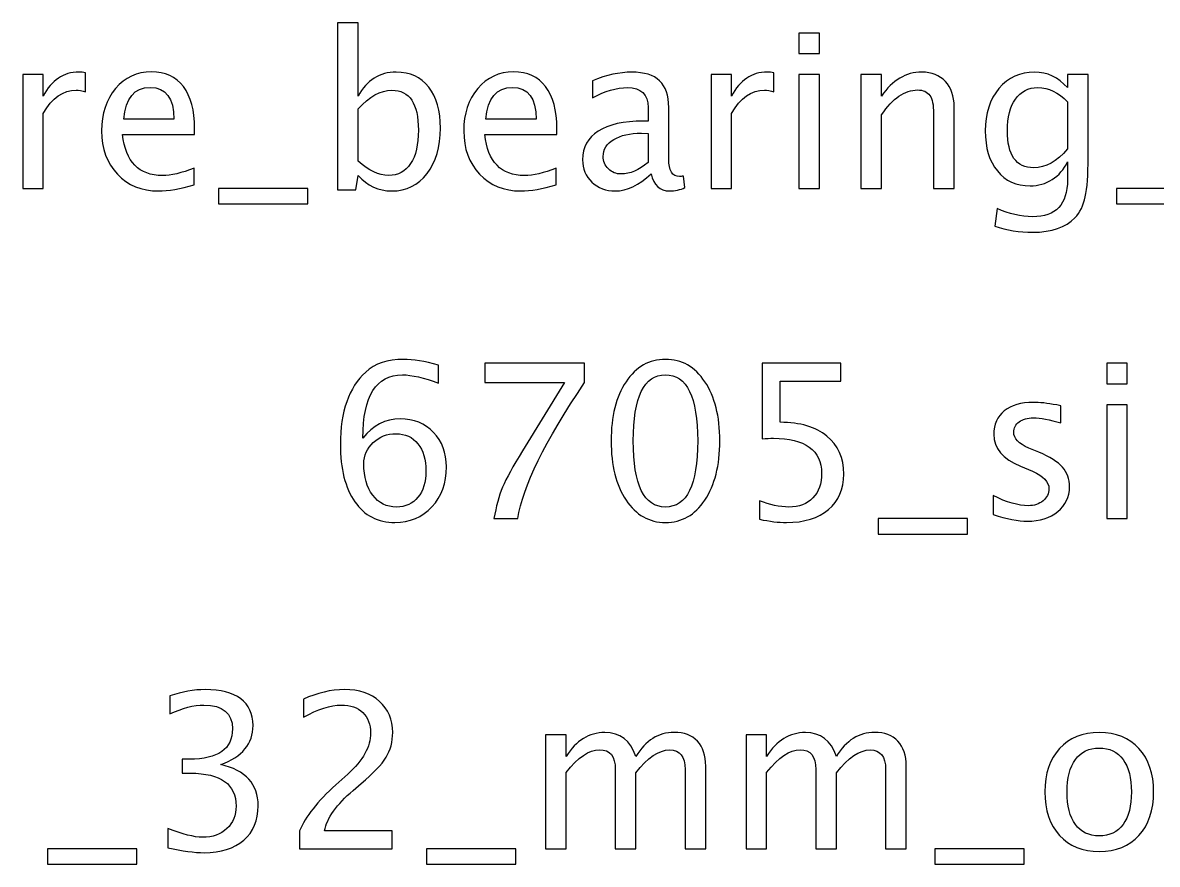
# Model space of a CAD drawing. Header units: centimetres. Extents: x -11.2 to 11.1, y -1.6 to 14.1.
# Drawn here: x -4.96 to 1.75, y 9.18 to 14.15 of the extents above; entities that cross this region are included whole.
import ezdxf

# ---------------------------------------------------------------- set-up
doc = ezdxf.new("R2010")
doc.units = ezdxf.units.CM
doc.header["$MEASUREMENT"] = 0
doc.layers.add('Layer 1', color=7, linetype='Continuous')

msp = doc.modelspace()

# ---------------------------------------------------------------- linework, layer by layer
at = {"layer": 'Layer 1'}
for points, knots in [([(-3.09657, 13.16282), (-3.09657, 13.16282), (-3.09657, 14.14961), (-3.09657, 14.14961), (-3.09657, 14.14961), (-3.09657, 14.14961), (-2.97465, 14.14961), (-2.97465, 14.14961), (-2.97465, 14.14961), (-2.97465, 14.14961), (-2.97465, 13.71633), (-2.97465, 13.71633), (-2.97465, 13.71633), (-2.9247, 13.81052), (-2.84955, 13.85751), (-2.74944, 13.85751), (-2.74944, 13.85751), (-2.66837, 13.85751), (-2.60466, 13.82809), (-2.55809, 13.76903), (-2.55809, 13.76903), (-2.51152, 13.70998), (-2.48824, 13.62933), (-2.48824, 13.5271), (-2.48824, 13.5271), (-2.48824, 13.41576), (-2.5147, 13.3258), (-2.5674, 13.25765), (-2.5674, 13.25765), (-2.62011, 13.18928), (-2.68953, 13.1552), (-2.77547, 13.1552), (-2.77547, 13.1552), (-2.85527, 13.1552), (-2.92173, 13.18568), (-2.97465, 13.24685), (-2.97465, 13.24685), (-2.97465, 13.24685), (-2.98947, 13.16282), (-2.98947, 13.16282), (-2.98947, 13.16282), (-2.98947, 13.16282), (-3.09657, 13.16282), (-3.09657, 13.16282)], [0, 0, 0, 0, 0.0833333, 0.0833333, 0.0833333, 0.0833333, 0.1666667, 0.1666667, 0.1666667, 0.1666667, 0.25, 0.25, 0.25, 0.25, 0.3333333, 0.3333333, 0.3333333, 0.3333333, 0.4166667, 0.4166667, 0.4166667, 0.4166667, 0.5, 0.5, 0.5, 0.5, 0.5833333, 0.5833333, 0.5833333, 0.5833333, 0.6666667, 0.6666667, 0.6666667, 0.6666667, 0.75, 0.75, 0.75, 0.75, 0.8333333, 0.8333333, 0.8333333, 0.8333333, 1, 1, 1, 1]), ([(-0.36883, 13.96673), (-0.36883, 13.96673), (-0.36883, 14.08865), (-0.36883, 14.08865), (-0.36883, 14.08865), (-0.36883, 14.08865), (-0.24691, 14.08865), (-0.24691, 14.08865), (-0.24691, 14.08865), (-0.24691, 14.08865), (-0.24691, 13.96673), (-0.24691, 13.96673), (-0.24691, 13.96673), (-0.24691, 13.96673), (-0.36883, 13.96673), (-0.36883, 13.96673)], [0, 0, 0, 0, 0.2, 0.2, 0.2, 0.2, 0.4, 0.4, 0.4, 0.4, 0.6, 0.6, 0.6, 0.6, 1, 1, 1, 1]), ([(-4.95881, 13.17044), (-4.95881, 13.17044), (-4.95881, 13.84354), (-4.95881, 13.84354), (-4.95881, 13.84354), (-4.95881, 13.84354), (-4.83689, 13.84354), (-4.83689, 13.84354), (-4.83689, 13.84354), (-4.83689, 13.84354), (-4.83689, 13.71633), (-4.83689, 13.71633), (-4.83689, 13.71633), (-4.78842, 13.81052), (-4.71814, 13.85751), (-4.62586, 13.85751), (-4.62586, 13.85751), (-4.61337, 13.85751), (-4.60025, 13.85645), (-4.5867, 13.85434), (-4.5867, 13.85434), (-4.5867, 13.85434), (-4.5867, 13.74025), (-4.5867, 13.74025), (-4.5867, 13.74025), (-4.60787, 13.74723), (-4.62649, 13.75083), (-4.64258, 13.75083), (-4.64258, 13.75083), (-4.72005, 13.75083), (-4.78482, 13.70511), (-4.83689, 13.61346), (-4.83689, 13.61346), (-4.83689, 13.61346), (-4.83689, 13.17044), (-4.83689, 13.17044), (-4.83689, 13.17044), (-4.83689, 13.17044), (-4.95881, 13.17044), (-4.95881, 13.17044)], [0, 0, 0, 0, 0.0909091, 0.0909091, 0.0909091, 0.0909091, 0.1818182, 0.1818182, 0.1818182, 0.1818182, 0.2727273, 0.2727273, 0.2727273, 0.2727273, 0.3636364, 0.3636364, 0.3636364, 0.3636364, 0.4545455, 0.4545455, 0.4545455, 0.4545455, 0.5454545, 0.5454545, 0.5454545, 0.5454545, 0.6363636, 0.6363636, 0.6363636, 0.6363636, 0.7272727, 0.7272727, 0.7272727, 0.7272727, 0.8181818, 0.8181818, 0.8181818, 0.8181818, 1, 1, 1, 1]), ([(-3.94514, 13.19203), (-4.02705, 13.16748), (-4.09712, 13.1552), (-4.15554, 13.1552), (-4.15554, 13.1552), (-4.25523, 13.1552), (-4.3363, 13.18822), (-4.39874, 13.25405), (-4.39874, 13.25405), (-4.46118, 13.31988), (-4.49251, 13.40518), (-4.49251, 13.51017), (-4.49251, 13.51017), (-4.49251, 13.61198), (-4.46499, 13.69559), (-4.40975, 13.76099), (-4.40975, 13.76099), (-4.3545, 13.82618), (-4.28381, 13.85878), (-4.19766, 13.85878), (-4.19766, 13.85878), (-4.11617, 13.85878), (-4.05309, 13.82978), (-4.00864, 13.77179), (-4.00864, 13.77179), (-3.96419, 13.71379), (-3.94196, 13.63166), (-3.94196, 13.52519), (-3.94196, 13.52519), (-3.94196, 13.52519), (-3.9426, 13.48794), (-3.9426, 13.48794), (-3.9426, 13.48794), (-3.9426, 13.48794), (-4.36805, 13.48794), (-4.36805, 13.48794), (-4.36805, 13.48794), (-4.35027, 13.32707), (-4.27174, 13.24664), (-4.13268, 13.24664), (-4.13268, 13.24664), (-4.08166, 13.24664), (-4.01922, 13.26103), (-3.94514, 13.28982), (-3.94514, 13.28982), (-3.94514, 13.28982), (-3.94514, 13.19203), (-3.94514, 13.19203)], [0, 0, 0, 0, 0.0769231, 0.0769231, 0.0769231, 0.0769231, 0.1538462, 0.1538462, 0.1538462, 0.1538462, 0.2307692, 0.2307692, 0.2307692, 0.2307692, 0.3076923, 0.3076923, 0.3076923, 0.3076923, 0.3846154, 0.3846154, 0.3846154, 0.3846154, 0.4615385, 0.4615385, 0.4615385, 0.4615385, 0.5384615, 0.5384615, 0.5384615, 0.5384615, 0.6153846, 0.6153846, 0.6153846, 0.6153846, 0.6923077, 0.6923077, 0.6923077, 0.6923077, 0.7692308, 0.7692308, 0.7692308, 0.7692308, 0.8461538, 0.8461538, 0.8461538, 0.8461538, 1, 1, 1, 1]), ([(-1.80329, 13.19203), (-1.8852, 13.16748), (-1.95527, 13.1552), (-2.01369, 13.1552), (-2.01369, 13.1552), (-2.11338, 13.1552), (-2.19445, 13.18822), (-2.25689, 13.25405), (-2.25689, 13.25405), (-2.31933, 13.31988), (-2.35066, 13.40518), (-2.35066, 13.51017), (-2.35066, 13.51017), (-2.35066, 13.61198), (-2.32314, 13.69559), (-2.2679, 13.76099), (-2.2679, 13.76099), (-2.21265, 13.82618), (-2.14196, 13.85878), (-2.05581, 13.85878), (-2.05581, 13.85878), (-1.97432, 13.85878), (-1.91124, 13.82978), (-1.86679, 13.77179), (-1.86679, 13.77179), (-1.82234, 13.71379), (-1.80011, 13.63166), (-1.80011, 13.52519), (-1.80011, 13.52519), (-1.80011, 13.52519), (-1.80075, 13.48794), (-1.80075, 13.48794), (-1.80075, 13.48794), (-1.80075, 13.48794), (-2.2262, 13.48794), (-2.2262, 13.48794), (-2.2262, 13.48794), (-2.20842, 13.32707), (-2.12989, 13.24664), (-1.99083, 13.24664), (-1.99083, 13.24664), (-1.93981, 13.24664), (-1.87737, 13.26103), (-1.80329, 13.28982), (-1.80329, 13.28982), (-1.80329, 13.28982), (-1.80329, 13.19203), (-1.80329, 13.19203)], [0, 0, 0, 0, 0.0769231, 0.0769231, 0.0769231, 0.0769231, 0.1538462, 0.1538462, 0.1538462, 0.1538462, 0.2307692, 0.2307692, 0.2307692, 0.2307692, 0.3076923, 0.3076923, 0.3076923, 0.3076923, 0.3846154, 0.3846154, 0.3846154, 0.3846154, 0.4615385, 0.4615385, 0.4615385, 0.4615385, 0.5384615, 0.5384615, 0.5384615, 0.5384615, 0.6153846, 0.6153846, 0.6153846, 0.6153846, 0.6923077, 0.6923077, 0.6923077, 0.6923077, 0.7692308, 0.7692308, 0.7692308, 0.7692308, 0.8461538, 0.8461538, 0.8461538, 0.8461538, 1, 1, 1, 1]), ([(-1.2428, 13.25617), (-1.31603, 13.18886), (-1.38652, 13.1552), (-1.45425, 13.1552), (-1.45425, 13.1552), (-1.50992, 13.1552), (-1.55628, 13.17256), (-1.59289, 13.20748), (-1.59289, 13.20748), (-1.62972, 13.24241), (-1.64814, 13.28643), (-1.64814, 13.33956), (-1.64814, 13.33956), (-1.64814, 13.41301), (-1.61724, 13.46953), (-1.55543, 13.5089), (-1.55543, 13.5089), (-1.49362, 13.54827), (-1.40493, 13.56795), (-1.28936, 13.56795), (-1.28936, 13.56795), (-1.28936, 13.56795), (-1.26079, 13.56795), (-1.26079, 13.56795), (-1.26079, 13.56795), (-1.26079, 13.56795), (-1.26079, 13.64902), (-1.26079, 13.64902), (-1.26079, 13.64902), (-1.26079, 13.72712), (-1.30143, 13.76607), (-1.38292, 13.76607), (-1.38292, 13.76607), (-1.446, 13.76607), (-1.515, 13.74617), (-1.58972, 13.70638), (-1.58972, 13.70638), (-1.58972, 13.70638), (-1.58972, 13.80671), (-1.58972, 13.80671), (-1.58972, 13.80671), (-1.50759, 13.84058), (-1.43012, 13.85751), (-1.35752, 13.85751), (-1.35752, 13.85751), (-1.2828, 13.85751), (-1.22756, 13.84058), (-1.19221, 13.8065), (-1.19221, 13.8065), (-1.15665, 13.77242), (-1.13887, 13.71993), (-1.13887, 13.64902), (-1.13887, 13.64902), (-1.13887, 13.64902), (-1.13887, 13.34485), (-1.13887, 13.34485), (-1.13887, 13.34485), (-1.13887, 13.27522), (-1.11749, 13.24029), (-1.07452, 13.24029), (-1.07452, 13.24029), (-1.06923, 13.24029), (-1.0614, 13.24114), (-1.05103, 13.24283), (-1.05103, 13.24283), (-1.05103, 13.24283), (-1.04235, 13.1751), (-1.04235, 13.1751), (-1.04235, 13.1751), (-1.07008, 13.16176), (-1.10056, 13.1552), (-1.134, 13.1552), (-1.134, 13.1552), (-1.19094, 13.1552), (-1.22713, 13.18886), (-1.2428, 13.25617)], [0, 0, 0, 0, 0.05, 0.05, 0.05, 0.05, 0.1, 0.1, 0.1, 0.1, 0.15, 0.15, 0.15, 0.15, 0.2, 0.2, 0.2, 0.2, 0.25, 0.25, 0.25, 0.25, 0.3, 0.3, 0.3, 0.3, 0.35, 0.35, 0.35, 0.35, 0.4, 0.4, 0.4, 0.4, 0.45, 0.45, 0.45, 0.45, 0.5, 0.5, 0.5, 0.5, 0.55, 0.55, 0.55, 0.55, 0.6, 0.6, 0.6, 0.6, 0.65, 0.65, 0.65, 0.65, 0.7, 0.7, 0.7, 0.7, 0.75, 0.75, 0.75, 0.75, 0.8, 0.8, 0.8, 0.8, 0.85, 0.85, 0.85, 0.85, 0.9, 0.9, 0.9, 0.9, 1, 1, 1, 1]), ([(-0.88847, 13.17044), (-0.88847, 13.17044), (-0.88847, 13.84354), (-0.88847, 13.84354), (-0.88847, 13.84354), (-0.88847, 13.84354), (-0.76655, 13.84354), (-0.76655, 13.84354), (-0.76655, 13.84354), (-0.76655, 13.84354), (-0.76655, 13.71633), (-0.76655, 13.71633), (-0.76655, 13.71633), (-0.71808, 13.81052), (-0.6478, 13.85751), (-0.55552, 13.85751), (-0.55552, 13.85751), (-0.54303, 13.85751), (-0.52991, 13.85645), (-0.51636, 13.85434), (-0.51636, 13.85434), (-0.51636, 13.85434), (-0.51636, 13.74025), (-0.51636, 13.74025), (-0.51636, 13.74025), (-0.53753, 13.74723), (-0.55615, 13.75083), (-0.57224, 13.75083), (-0.57224, 13.75083), (-0.64971, 13.75083), (-0.71448, 13.70511), (-0.76655, 13.61346), (-0.76655, 13.61346), (-0.76655, 13.61346), (-0.76655, 13.17044), (-0.76655, 13.17044), (-0.76655, 13.17044), (-0.76655, 13.17044), (-0.88847, 13.17044), (-0.88847, 13.17044)], [0, 0, 0, 0, 0.0909091, 0.0909091, 0.0909091, 0.0909091, 0.1818182, 0.1818182, 0.1818182, 0.1818182, 0.2727273, 0.2727273, 0.2727273, 0.2727273, 0.3636364, 0.3636364, 0.3636364, 0.3636364, 0.4545455, 0.4545455, 0.4545455, 0.4545455, 0.5454545, 0.5454545, 0.5454545, 0.5454545, 0.6363636, 0.6363636, 0.6363636, 0.6363636, 0.7272727, 0.7272727, 0.7272727, 0.7272727, 0.8181818, 0.8181818, 0.8181818, 0.8181818, 1, 1, 1, 1]), ([(-0.36883, 13.17044), (-0.36883, 13.17044), (-0.36883, 13.84354), (-0.36883, 13.84354), (-0.36883, 13.84354), (-0.36883, 13.84354), (-0.24691, 13.84354), (-0.24691, 13.84354), (-0.24691, 13.84354), (-0.24691, 13.84354), (-0.24691, 13.17044), (-0.24691, 13.17044), (-0.24691, 13.17044), (-0.24691, 13.17044), (-0.36883, 13.17044), (-0.36883, 13.17044)], [0, 0, 0, 0, 0.2, 0.2, 0.2, 0.2, 0.4, 0.4, 0.4, 0.4, 0.6, 0.6, 0.6, 0.6, 1, 1, 1, 1]), ([(-0.0018, 13.17044), (-0.0018, 13.17044), (-0.0018, 13.84354), (-0.0018, 13.84354), (-0.0018, 13.84354), (-0.0018, 13.84354), (0.12012, 13.84354), (0.12012, 13.84354), (0.12012, 13.84354), (0.12012, 13.84354), (0.12012, 13.71633), (0.12012, 13.71633), (0.12012, 13.71633), (0.18468, 13.81052), (0.26384, 13.85751), (0.3574, 13.85751), (0.3574, 13.85751), (0.41624, 13.85751), (0.46302, 13.8391), (0.49752, 13.80205), (0.49752, 13.80205), (0.53202, 13.76522), (0.54938, 13.71548), (0.54938, 13.65325), (0.54938, 13.65325), (0.54938, 13.65325), (0.54938, 13.17044), (0.54938, 13.17044), (0.54938, 13.17044), (0.54938, 13.17044), (0.42746, 13.17044), (0.42746, 13.17044), (0.42746, 13.17044), (0.42746, 13.17044), (0.42746, 13.61346), (0.42746, 13.61346), (0.42746, 13.61346), (0.42746, 13.66341), (0.42005, 13.69897), (0.40545, 13.72014), (0.40545, 13.72014), (0.39063, 13.74152), (0.36629, 13.7521), (0.33221, 13.7521), (0.33221, 13.7521), (0.25728, 13.7521), (0.18658, 13.70321), (0.12012, 13.60542), (0.12012, 13.60542), (0.12012, 13.60542), (0.12012, 13.17044), (0.12012, 13.17044), (0.12012, 13.17044), (0.12012, 13.17044), (-0.0018, 13.17044), (-0.0018, 13.17044)], [0, 0, 0, 0, 0.0666667, 0.0666667, 0.0666667, 0.0666667, 0.1333333, 0.1333333, 0.1333333, 0.1333333, 0.2, 0.2, 0.2, 0.2, 0.2666667, 0.2666667, 0.2666667, 0.2666667, 0.3333333, 0.3333333, 0.3333333, 0.3333333, 0.4, 0.4, 0.4, 0.4, 0.4666667, 0.4666667, 0.4666667, 0.4666667, 0.5333333, 0.5333333, 0.5333333, 0.5333333, 0.6, 0.6, 0.6, 0.6, 0.6666667, 0.6666667, 0.6666667, 0.6666667, 0.7333333, 0.7333333, 0.7333333, 0.7333333, 0.8, 0.8, 0.8, 0.8, 0.8666667, 0.8666667, 0.8666667, 0.8666667, 1, 1, 1, 1]), ([(0.78899, 12.94692), (0.78899, 12.94692), (0.80338, 13.05233), (0.80338, 13.05233), (0.80338, 13.05233), (0.87408, 13.01931), (0.94414, 13.0028), (1.01336, 13.0028), (1.01336, 13.0028), (1.15073, 13.0028), (1.21952, 13.07561), (1.21952, 13.22103), (1.21952, 13.22103), (1.21952, 13.22103), (1.21952, 13.32686), (1.21952, 13.32686), (1.21952, 13.32686), (1.19835, 13.2822), (1.1683, 13.2477), (1.12914, 13.22293), (1.12914, 13.22293), (1.08998, 13.19817), (1.04638, 13.18568), (0.99833, 13.18568), (0.99833, 13.18568), (0.91684, 13.18568), (0.85228, 13.21489), (0.80465, 13.27331), (0.80465, 13.27331), (0.75703, 13.33173), (0.73311, 13.41089), (0.73311, 13.5108), (0.73311, 13.5108), (0.73311, 13.61304), (0.7602, 13.69643), (0.81439, 13.76099), (0.81439, 13.76099), (0.86879, 13.82534), (0.93885, 13.85751), (1.025, 13.85751), (1.025, 13.85751), (1.10035, 13.85751), (1.16533, 13.82703), (1.21952, 13.76586), (1.21952, 13.76586), (1.21952, 13.76586), (1.21952, 13.84354), (1.21952, 13.84354), (1.21952, 13.84354), (1.21952, 13.84354), (1.34144, 13.84354), (1.34144, 13.84354), (1.34144, 13.84354), (1.34144, 13.84354), (1.34144, 13.35417), (1.34144, 13.35417), (1.34144, 13.35417), (1.34144, 13.24897), (1.33594, 13.17108), (1.32493, 13.12049), (1.32493, 13.12049), (1.31414, 13.0699), (1.29339, 13.02841), (1.26334, 12.99624), (1.26334, 12.99624), (1.21, 12.93972), (1.1266, 12.91136), (1.01336, 12.91136), (1.01336, 12.91136), (0.93568, 12.91136), (0.86096, 12.92321), (0.78899, 12.94692)], [0, 0, 0, 0, 0.0526316, 0.0526316, 0.0526316, 0.0526316, 0.1052632, 0.1052632, 0.1052632, 0.1052632, 0.1578947, 0.1578947, 0.1578947, 0.1578947, 0.2105263, 0.2105263, 0.2105263, 0.2105263, 0.2631579, 0.2631579, 0.2631579, 0.2631579, 0.3157895, 0.3157895, 0.3157895, 0.3157895, 0.3684211, 0.3684211, 0.3684211, 0.3684211, 0.4210526, 0.4210526, 0.4210526, 0.4210526, 0.4736842, 0.4736842, 0.4736842, 0.4736842, 0.5263158, 0.5263158, 0.5263158, 0.5263158, 0.5789474, 0.5789474, 0.5789474, 0.5789474, 0.6315789, 0.6315789, 0.6315789, 0.6315789, 0.6842105, 0.6842105, 0.6842105, 0.6842105, 0.7368421, 0.7368421, 0.7368421, 0.7368421, 0.7894737, 0.7894737, 0.7894737, 0.7894737, 0.8421053, 0.8421053, 0.8421053, 0.8421053, 0.8947368, 0.8947368, 0.8947368, 0.8947368, 1, 1, 1, 1]), ([(-4.3617, 13.57938), (-4.3617, 13.57938), (-4.06452, 13.57938), (-4.06452, 13.57938), (-4.06452, 13.57938), (-4.06452, 13.70469), (-4.1113, 13.76734), (-4.20464, 13.76734), (-4.20464, 13.76734), (-4.29862, 13.76734), (-4.3509, 13.70469), (-4.3617, 13.57938)], [0, 0, 0, 0, 0.25, 0.25, 0.25, 0.25, 0.5, 0.5, 0.5, 0.5, 1, 1, 1, 1]), ([(-2.21985, 13.57938), (-2.21985, 13.57938), (-1.92267, 13.57938), (-1.92267, 13.57938), (-1.92267, 13.57938), (-1.92267, 13.70469), (-1.96945, 13.76734), (-2.06279, 13.76734), (-2.06279, 13.76734), (-2.15677, 13.76734), (-2.20905, 13.70469), (-2.21985, 13.57938)], [0, 0, 0, 0, 0.25, 0.25, 0.25, 0.25, 0.5, 0.5, 0.5, 0.5, 1, 1, 1, 1]), ([(1.21952, 13.40327), (1.21952, 13.40327), (1.21952, 13.68246), (1.21952, 13.68246), (1.21952, 13.68246), (1.16576, 13.73813), (1.10713, 13.76607), (1.04384, 13.76607), (1.04384, 13.76607), (0.98753, 13.76607), (0.94351, 13.74363), (0.91176, 13.69855), (0.91176, 13.69855), (0.8798, 13.65368), (0.86392, 13.59123), (0.86392, 13.51165), (0.86392, 13.51165), (0.86392, 13.36539), (0.91578, 13.29236), (1.01971, 13.29236), (1.01971, 13.29236), (1.0904, 13.29236), (1.15708, 13.3294), (1.21952, 13.40327)], [0, 0, 0, 0, 0.1428571, 0.1428571, 0.1428571, 0.1428571, 0.2857143, 0.2857143, 0.2857143, 0.2857143, 0.4285714, 0.4285714, 0.4285714, 0.4285714, 0.5714286, 0.5714286, 0.5714286, 0.5714286, 0.7142857, 0.7142857, 0.7142857, 0.7142857, 1, 1, 1, 1]), ([(-2.97465, 13.33088), (-2.91178, 13.27479), (-2.85188, 13.24664), (-2.79494, 13.24664), (-2.79494, 13.24664), (-2.73885, 13.24664), (-2.69546, 13.27014), (-2.66498, 13.31691), (-2.66498, 13.31691), (-2.63429, 13.36369), (-2.61905, 13.42952), (-2.61905, 13.51461), (-2.61905, 13.51461), (-2.61905, 13.67209), (-2.67112, 13.75083), (-2.77526, 13.75083), (-2.77526, 13.75083), (-2.84342, 13.75083), (-2.90988, 13.714), (-2.97465, 13.64013), (-2.97465, 13.64013), (-2.97465, 13.64013), (-2.97465, 13.33088), (-2.97465, 13.33088)], [0, 0, 0, 0, 0.1428571, 0.1428571, 0.1428571, 0.1428571, 0.2857143, 0.2857143, 0.2857143, 0.2857143, 0.4285714, 0.4285714, 0.4285714, 0.4285714, 0.5714286, 0.5714286, 0.5714286, 0.5714286, 0.7142857, 0.7142857, 0.7142857, 0.7142857, 1, 1, 1, 1]), ([(-1.26079, 13.32263), (-1.26079, 13.32263), (-1.26079, 13.49556), (-1.26079, 13.49556), (-1.26079, 13.49556), (-1.26079, 13.49556), (-1.29995, 13.49683), (-1.29995, 13.49683), (-1.29995, 13.49683), (-1.36768, 13.49683), (-1.42229, 13.48434), (-1.46399, 13.45937), (-1.46399, 13.45937), (-1.50548, 13.43418), (-1.52622, 13.40095), (-1.52622, 13.35946), (-1.52622, 13.35946), (-1.52622, 13.33046), (-1.51585, 13.30591), (-1.49532, 13.2858), (-1.49532, 13.2858), (-1.47457, 13.26569), (-1.44938, 13.25553), (-1.41954, 13.25553), (-1.41954, 13.25553), (-1.36874, 13.25553), (-1.31582, 13.27797), (-1.26079, 13.32263)], [0, 0, 0, 0, 0.125, 0.125, 0.125, 0.125, 0.25, 0.25, 0.25, 0.25, 0.375, 0.375, 0.375, 0.375, 0.5, 0.5, 0.5, 0.5, 0.625, 0.625, 0.625, 0.625, 0.75, 0.75, 0.75, 0.75, 1, 1, 1, 1]), ([(-3.80015, 13.079), (-3.80015, 13.079), (-3.80015, 13.17044), (-3.80015, 13.17044), (-3.80015, 13.17044), (-3.80015, 13.17044), (-3.27183, 13.17044), (-3.27183, 13.17044), (-3.27183, 13.17044), (-3.27183, 13.17044), (-3.27183, 13.079), (-3.27183, 13.079), (-3.27183, 13.079), (-3.27183, 13.079), (-3.80015, 13.079), (-3.80015, 13.079)], [0, 0, 0, 0, 0.2, 0.2, 0.2, 0.2, 0.4, 0.4, 0.4, 0.4, 0.6, 0.6, 0.6, 0.6, 1, 1, 1, 1]), ([(1.50972, 13.079), (1.50972, 13.079), (1.50972, 13.17044), (1.50972, 13.17044), (1.50972, 13.17044), (1.50972, 13.17044), (2.03804, 13.17044), (2.03804, 13.17044), (2.03804, 13.17044), (2.03804, 13.17044), (2.03804, 13.079), (2.03804, 13.079), (2.03804, 13.079), (2.03804, 13.079), (1.50972, 13.079), (1.50972, 13.079)], [0, 0, 0, 0, 0.2, 0.2, 0.2, 0.2, 0.4, 0.4, 0.4, 0.4, 0.6, 0.6, 0.6, 0.6, 1, 1, 1, 1]), ([(-2.94692, 11.6947), (-2.8885, 11.77026), (-2.81505, 11.80815), (-2.72657, 11.80815), (-2.72657, 11.80815), (-2.64635, 11.80815), (-2.58074, 11.78169), (-2.52951, 11.72856), (-2.52951, 11.72856), (-2.4785, 11.67544), (-2.45289, 11.60728), (-2.45289, 11.52409), (-2.45289, 11.52409), (-2.45289, 11.42863), (-2.48146, 11.3501), (-2.53883, 11.28851), (-2.53883, 11.28851), (-2.59619, 11.22691), (-2.669, 11.19601), (-2.75769, 11.19601), (-2.75769, 11.19601), (-2.85844, 11.19601), (-2.93761, 11.23686), (-2.99454, 11.31835), (-2.99454, 11.31835), (-3.05169, 11.40006), (-3.08027, 11.51309), (-3.08027, 11.65723), (-3.08027, 11.65723), (-3.08027, 11.85154), (-3.03032, 11.99399), (-2.93062, 12.08501), (-2.93062, 12.08501), (-2.87643, 12.13496), (-2.8015, 12.15994), (-2.70604, 12.15994), (-2.70604, 12.15994), (-2.65059, 12.15994), (-2.58179, 12.14851), (-2.49988, 12.12565), (-2.49988, 12.12565), (-2.49988, 12.12565), (-2.49988, 12.01897), (-2.49988, 12.01897), (-2.49988, 12.01897), (-2.58645, 12.05199), (-2.65757, 12.0685), (-2.71345, 12.0685), (-2.71345, 12.0685), (-2.86903, 12.0685), (-2.94692, 11.94383), (-2.94692, 11.6947)], [0, 0, 0, 0, 0.0714286, 0.0714286, 0.0714286, 0.0714286, 0.1428571, 0.1428571, 0.1428571, 0.1428571, 0.2142857, 0.2142857, 0.2142857, 0.2142857, 0.2857143, 0.2857143, 0.2857143, 0.2857143, 0.3571429, 0.3571429, 0.3571429, 0.3571429, 0.4285714, 0.4285714, 0.4285714, 0.4285714, 0.5, 0.5, 0.5, 0.5, 0.5714286, 0.5714286, 0.5714286, 0.5714286, 0.6428571, 0.6428571, 0.6428571, 0.6428571, 0.7142857, 0.7142857, 0.7142857, 0.7142857, 0.7857143, 0.7857143, 0.7857143, 0.7857143, 0.8571429, 0.8571429, 0.8571429, 0.8571429, 1, 1, 1, 1]), ([(-1.15792, 11.19601), (-1.25423, 11.19601), (-1.33191, 11.24025), (-1.39075, 11.32851), (-1.39075, 11.32851), (-1.44981, 11.41678), (-1.47923, 11.5332), (-1.47923, 11.67798), (-1.47923, 11.67798), (-1.47923, 11.82276), (-1.44981, 11.93917), (-1.39075, 12.02744), (-1.39075, 12.02744), (-1.33191, 12.1157), (-1.25423, 12.15994), (-1.15792, 12.15994), (-1.15792, 12.15994), (-1.06119, 12.15994), (-0.98351, 12.11591), (-0.92466, 12.02786), (-0.92466, 12.02786), (-0.86603, 11.93981), (-0.83661, 11.82318), (-0.83661, 11.67798), (-0.83661, 11.67798), (-0.83661, 11.5332), (-0.86603, 11.41678), (-0.92466, 11.32851), (-0.92466, 11.32851), (-0.98351, 11.24025), (-1.06119, 11.19601), (-1.15792, 11.19601)], [0, 0, 0, 0, 0.1111111, 0.1111111, 0.1111111, 0.1111111, 0.2222222, 0.2222222, 0.2222222, 0.2222222, 0.3333333, 0.3333333, 0.3333333, 0.3333333, 0.4444444, 0.4444444, 0.4444444, 0.4444444, 0.5555556, 0.5555556, 0.5555556, 0.5555556, 0.6666667, 0.6666667, 0.6666667, 0.6666667, 0.7777778, 0.7777778, 0.7777778, 0.7777778, 1, 1, 1, 1]), ([(-2.1718, 11.21887), (-2.15995, 11.29041), (-2.1428, 11.35243), (-2.12079, 11.4045), (-2.12079, 11.4045), (-2.09877, 11.45657), (-2.05962, 11.52833), (-2.00374, 11.61934), (-2.00374, 11.61934), (-2.00374, 11.61934), (-1.75397, 12.02278), (-1.75397, 12.02278), (-1.75397, 12.02278), (-1.75397, 12.02278), (-2.22514, 12.02278), (-2.22514, 12.02278), (-2.22514, 12.02278), (-2.22514, 12.02278), (-2.22514, 12.13708), (-2.22514, 12.13708), (-2.22514, 12.13708), (-2.22514, 12.13708), (-1.63586, 12.13708), (-1.63586, 12.13708), (-1.63586, 12.13708), (-1.63586, 12.13708), (-1.63586, 12.02278), (-1.63586, 12.02278), (-1.63586, 12.02278), (-1.87102, 11.67565), (-2.00268, 11.40768), (-2.03083, 11.21887), (-2.03083, 11.21887), (-2.03083, 11.21887), (-2.1718, 11.21887), (-2.1718, 11.21887)], [0, 0, 0, 0, 0.1, 0.1, 0.1, 0.1, 0.2, 0.2, 0.2, 0.2, 0.3, 0.3, 0.3, 0.3, 0.4, 0.4, 0.4, 0.4, 0.5, 0.5, 0.5, 0.5, 0.6, 0.6, 0.6, 0.6, 0.7, 0.7, 0.7, 0.7, 0.8, 0.8, 0.8, 0.8, 1, 1, 1, 1]), ([(-0.60124, 11.21506), (-0.60124, 11.21506), (-0.60124, 11.32428), (-0.60124, 11.32428), (-0.60124, 11.32428), (-0.54049, 11.29973), (-0.48292, 11.28745), (-0.42788, 11.28745), (-0.42788, 11.28745), (-0.36777, 11.28745), (-0.32036, 11.30523), (-0.28586, 11.34079), (-0.28586, 11.34079), (-0.25135, 11.37635), (-0.23421, 11.42525), (-0.23421, 11.48748), (-0.23421, 11.48748), (-0.23421, 11.55436), (-0.25855, 11.60559), (-0.30723, 11.64093), (-0.30723, 11.64093), (-0.35592, 11.67628), (-0.4264, 11.69385), (-0.51848, 11.69385), (-0.51848, 11.69385), (-0.53986, 11.69385), (-0.5625, 11.69237), (-0.586, 11.68941), (-0.586, 11.68941), (-0.586, 11.68941), (-0.586, 12.13708), (-0.586, 12.13708), (-0.586, 12.13708), (-0.586, 12.13708), (-0.12118, 12.13708), (-0.12118, 12.13708), (-0.12118, 12.13708), (-0.12118, 12.13708), (-0.12118, 12.0304), (-0.12118, 12.0304), (-0.12118, 12.0304), (-0.12118, 12.0304), (-0.47932, 12.0304), (-0.47932, 12.0304), (-0.47932, 12.0304), (-0.47932, 12.0304), (-0.47932, 11.78783), (-0.47932, 11.78783), (-0.47932, 11.78783), (-0.36121, 11.78783), (-0.26913, 11.76074), (-0.20288, 11.70655), (-0.20288, 11.70655), (-0.13663, 11.65258), (-0.1034, 11.57765), (-0.1034, 11.48176), (-0.1034, 11.48176), (-0.1034, 11.39244), (-0.13346, 11.32259), (-0.19357, 11.272), (-0.19357, 11.272), (-0.25368, 11.22141), (-0.33666, 11.19601), (-0.44249, 11.19601), (-0.44249, 11.19601), (-0.48969, 11.19601), (-0.54261, 11.20236), (-0.60124, 11.21506)], [0, 0, 0, 0, 0.0555556, 0.0555556, 0.0555556, 0.0555556, 0.1111111, 0.1111111, 0.1111111, 0.1111111, 0.1666667, 0.1666667, 0.1666667, 0.1666667, 0.2222222, 0.2222222, 0.2222222, 0.2222222, 0.2777778, 0.2777778, 0.2777778, 0.2777778, 0.3333333, 0.3333333, 0.3333333, 0.3333333, 0.3888889, 0.3888889, 0.3888889, 0.3888889, 0.4444444, 0.4444444, 0.4444444, 0.4444444, 0.5, 0.5, 0.5, 0.5, 0.5555556, 0.5555556, 0.5555556, 0.5555556, 0.6111111, 0.6111111, 0.6111111, 0.6111111, 0.6666667, 0.6666667, 0.6666667, 0.6666667, 0.7222222, 0.7222222, 0.7222222, 0.7222222, 0.7777778, 0.7777778, 0.7777778, 0.7777778, 0.8333333, 0.8333333, 0.8333333, 0.8333333, 0.8888889, 0.8888889, 0.8888889, 0.8888889, 1, 1, 1, 1]), ([(1.45129, 12.01516), (1.45129, 12.01516), (1.45129, 12.13708), (1.45129, 12.13708), (1.45129, 12.13708), (1.45129, 12.13708), (1.57321, 12.13708), (1.57321, 12.13708), (1.57321, 12.13708), (1.57321, 12.13708), (1.57321, 12.01516), (1.57321, 12.01516), (1.57321, 12.01516), (1.57321, 12.01516), (1.45129, 12.01516), (1.45129, 12.01516)], [0, 0, 0, 0, 0.2, 0.2, 0.2, 0.2, 0.4, 0.4, 0.4, 0.4, 0.6, 0.6, 0.6, 0.6, 1, 1, 1, 1]), ([(-1.15813, 11.28745), (-1.03092, 11.28745), (-0.96742, 11.41763), (-0.96742, 11.67798), (-0.96742, 11.67798), (-0.96742, 11.93833), (-1.03092, 12.0685), (-1.15813, 12.0685), (-1.15813, 12.0685), (-1.28492, 12.0685), (-1.34842, 11.93833), (-1.34842, 11.67798), (-1.34842, 11.67798), (-1.34842, 11.41763), (-1.28492, 11.28745), (-1.15813, 11.28745)], [0, 0, 0, 0, 0.2, 0.2, 0.2, 0.2, 0.4, 0.4, 0.4, 0.4, 0.6, 0.6, 0.6, 0.6, 1, 1, 1, 1]), ([(0.77967, 11.243), (0.77967, 11.243), (0.77967, 11.35476), (0.77967, 11.35476), (0.77967, 11.35476), (0.85947, 11.31497), (0.92868, 11.29507), (0.98774, 11.29507), (0.98774, 11.29507), (1.02288, 11.29507), (1.05209, 11.3046), (1.07516, 11.32365), (1.07516, 11.32365), (1.09823, 11.34248), (1.10987, 11.36619), (1.10987, 11.39477), (1.10987, 11.39477), (1.10987, 11.43646), (1.07749, 11.47097), (1.01272, 11.49827), (1.01272, 11.49827), (1.01272, 11.49827), (0.94138, 11.52854), (0.94138, 11.52854), (0.94138, 11.52854), (0.83619, 11.57214), (0.78348, 11.63522), (0.78348, 11.71713), (0.78348, 11.71713), (0.78348, 11.77577), (0.80422, 11.82191), (0.84571, 11.85556), (0.84571, 11.85556), (0.8872, 11.88922), (0.94414, 11.90594), (1.01631, 11.90594), (1.01631, 11.90594), (1.05378, 11.90594), (1.10035, 11.90086), (1.15559, 11.89049), (1.15559, 11.89049), (1.15559, 11.89049), (1.18099, 11.88562), (1.18099, 11.88562), (1.18099, 11.88562), (1.18099, 11.88562), (1.18099, 11.78402), (1.18099, 11.78402), (1.18099, 11.78402), (1.11305, 11.80434), (1.05886, 11.8145), (1.01843, 11.8145), (1.01843, 11.8145), (0.98287, 11.8145), (0.95472, 11.80667), (0.93334, 11.79122), (0.93334, 11.79122), (0.91217, 11.77577), (0.90159, 11.75502), (0.90159, 11.72899), (0.90159, 11.72899), (0.90159, 11.69237), (0.93122, 11.66125), (0.9907, 11.63607), (0.9907, 11.63607), (0.9907, 11.63607), (1.04933, 11.6113), (1.04933, 11.6113), (1.04933, 11.6113), (1.1158, 11.58336), (1.16279, 11.55373), (1.1903, 11.52261), (1.1903, 11.52261), (1.21803, 11.4915), (1.23179, 11.45255), (1.23179, 11.40598), (1.23179, 11.40598), (1.23179, 11.34693), (1.20851, 11.29846), (1.16173, 11.26057), (1.16173, 11.26057), (1.11516, 11.22268), (1.05547, 11.20363), (0.98287, 11.20363), (0.98287, 11.20363), (0.92699, 11.20363), (0.85947, 11.21675), (0.77967, 11.243)], [0, 0, 0, 0, 0.0434783, 0.0434783, 0.0434783, 0.0434783, 0.0869565, 0.0869565, 0.0869565, 0.0869565, 0.1304348, 0.1304348, 0.1304348, 0.1304348, 0.173913, 0.173913, 0.173913, 0.173913, 0.2173913, 0.2173913, 0.2173913, 0.2173913, 0.2608696, 0.2608696, 0.2608696, 0.2608696, 0.3043478, 0.3043478, 0.3043478, 0.3043478, 0.3478261, 0.3478261, 0.3478261, 0.3478261, 0.3913043, 0.3913043, 0.3913043, 0.3913043, 0.4347826, 0.4347826, 0.4347826, 0.4347826, 0.4782609, 0.4782609, 0.4782609, 0.4782609, 0.5217391, 0.5217391, 0.5217391, 0.5217391, 0.5652174, 0.5652174, 0.5652174, 0.5652174, 0.6086957, 0.6086957, 0.6086957, 0.6086957, 0.6521739, 0.6521739, 0.6521739, 0.6521739, 0.6956522, 0.6956522, 0.6956522, 0.6956522, 0.7391304, 0.7391304, 0.7391304, 0.7391304, 0.7826087, 0.7826087, 0.7826087, 0.7826087, 0.826087, 0.826087, 0.826087, 0.826087, 0.8695652, 0.8695652, 0.8695652, 0.8695652, 0.9130435, 0.9130435, 0.9130435, 0.9130435, 1, 1, 1, 1]), ([(1.45129, 11.21887), (1.45129, 11.21887), (1.45129, 11.89197), (1.45129, 11.89197), (1.45129, 11.89197), (1.45129, 11.89197), (1.57321, 11.89197), (1.57321, 11.89197), (1.57321, 11.89197), (1.57321, 11.89197), (1.57321, 11.21887), (1.57321, 11.21887), (1.57321, 11.21887), (1.57321, 11.21887), (1.45129, 11.21887), (1.45129, 11.21887)], [0, 0, 0, 0, 0.2, 0.2, 0.2, 0.2, 0.4, 0.4, 0.4, 0.4, 0.6, 0.6, 0.6, 0.6, 1, 1, 1, 1]), ([(-2.57481, 11.49996), (-2.57481, 11.56791), (-2.59047, 11.62167), (-2.62201, 11.66125), (-2.62201, 11.66125), (-2.65355, 11.70084), (-2.69673, 11.72052), (-2.75155, 11.72052), (-2.75155, 11.72052), (-2.80383, 11.72052), (-2.84849, 11.70316), (-2.88575, 11.66824), (-2.88575, 11.66824), (-2.92321, 11.63353), (-2.94184, 11.59162), (-2.94184, 11.54272), (-2.94184, 11.54272), (-2.94184, 11.46567), (-2.92406, 11.40387), (-2.88871, 11.3573), (-2.88871, 11.3573), (-2.85315, 11.31073), (-2.80616, 11.28745), (-2.74774, 11.28745), (-2.74774, 11.28745), (-2.69461, 11.28745), (-2.65249, 11.3065), (-2.62138, 11.3446), (-2.62138, 11.3446), (-2.59026, 11.3827), (-2.57481, 11.43456), (-2.57481, 11.49996)], [0, 0, 0, 0, 0.1111111, 0.1111111, 0.1111111, 0.1111111, 0.2222222, 0.2222222, 0.2222222, 0.2222222, 0.3333333, 0.3333333, 0.3333333, 0.3333333, 0.4444444, 0.4444444, 0.4444444, 0.4444444, 0.5555556, 0.5555556, 0.5555556, 0.5555556, 0.6666667, 0.6666667, 0.6666667, 0.6666667, 0.7777778, 0.7777778, 0.7777778, 0.7777778, 1, 1, 1, 1]), ([(0.10022, 11.12743), (0.10022, 11.12743), (0.10022, 11.21887), (0.10022, 11.21887), (0.10022, 11.21887), (0.10022, 11.21887), (0.62854, 11.21887), (0.62854, 11.21887), (0.62854, 11.21887), (0.62854, 11.21887), (0.62854, 11.12743), (0.62854, 11.12743), (0.62854, 11.12743), (0.62854, 11.12743), (0.10022, 11.12743), (0.10022, 11.12743)], [0, 0, 0, 0, 0.2, 0.2, 0.2, 0.2, 0.4, 0.4, 0.4, 0.4, 0.6, 0.6, 0.6, 0.6, 1, 1, 1, 1]), ([(-4.10072, 9.27365), (-4.10072, 9.27365), (-4.10072, 9.38795), (-4.10072, 9.38795), (-4.10072, 9.38795), (-4.01351, 9.35324), (-3.94514, 9.33588), (-3.89498, 9.33588), (-3.89498, 9.33588), (-3.83592, 9.33588), (-3.7883, 9.35281), (-3.75168, 9.38689), (-3.75168, 9.38689), (-3.71506, 9.42097), (-3.69686, 9.46542), (-3.69686, 9.52003), (-3.69686, 9.52003), (-3.69686, 9.64957), (-3.78703, 9.71434), (-3.96737, 9.71434), (-3.96737, 9.71434), (-3.96737, 9.71434), (-4.01563, 9.71434), (-4.01563, 9.71434), (-4.01563, 9.71434), (-4.01563, 9.71434), (-4.01563, 9.79626), (-4.01563, 9.79626), (-4.01563, 9.79626), (-4.01563, 9.79626), (-3.97287, 9.79689), (-3.97287, 9.79689), (-3.97287, 9.79689), (-3.80333, 9.79689), (-3.71845, 9.85658), (-3.71845, 9.97617), (-3.71845, 9.97617), (-3.71845, 10.06994), (-3.77475, 10.11693), (-3.88715, 10.11693), (-3.88715, 10.11693), (-3.94747, 10.11693), (-4.01436, 10.09957), (-4.08802, 10.06486), (-4.08802, 10.06486), (-4.08802, 10.06486), (-4.08802, 10.17154), (-4.08802, 10.17154), (-4.08802, 10.17154), (-4.01584, 10.19609), (-3.9462, 10.20837), (-3.87932, 10.20837), (-3.87932, 10.20837), (-3.7883, 10.20837), (-3.71824, 10.19017), (-3.66955, 10.15376), (-3.66955, 10.15376), (-3.62087, 10.11757), (-3.59653, 10.06486), (-3.59653, 9.99586), (-3.59653, 9.99586), (-3.59653, 9.88812), (-3.66024, 9.81128), (-3.78788, 9.76556), (-3.78788, 9.76556), (-3.63992, 9.73106), (-3.56605, 9.64999), (-3.56605, 9.52194), (-3.56605, 9.52194), (-3.56605, 9.43558), (-3.59462, 9.36763), (-3.65156, 9.31831), (-3.65156, 9.31831), (-3.7085, 9.26899), (-3.78682, 9.24444), (-3.8863, 9.24444), (-3.8863, 9.24444), (-3.94303, 9.24444), (-4.01436, 9.25418), (-4.10072, 9.27365)], [0, 0, 0, 0, 0.047619, 0.047619, 0.047619, 0.047619, 0.0952381, 0.0952381, 0.0952381, 0.0952381, 0.1428571, 0.1428571, 0.1428571, 0.1428571, 0.1904762, 0.1904762, 0.1904762, 0.1904762, 0.2380952, 0.2380952, 0.2380952, 0.2380952, 0.2857143, 0.2857143, 0.2857143, 0.2857143, 0.3333333, 0.3333333, 0.3333333, 0.3333333, 0.3809524, 0.3809524, 0.3809524, 0.3809524, 0.4285714, 0.4285714, 0.4285714, 0.4285714, 0.4761905, 0.4761905, 0.4761905, 0.4761905, 0.5238095, 0.5238095, 0.5238095, 0.5238095, 0.5714286, 0.5714286, 0.5714286, 0.5714286, 0.6190476, 0.6190476, 0.6190476, 0.6190476, 0.6666667, 0.6666667, 0.6666667, 0.6666667, 0.7142857, 0.7142857, 0.7142857, 0.7142857, 0.7619048, 0.7619048, 0.7619048, 0.7619048, 0.8095238, 0.8095238, 0.8095238, 0.8095238, 0.8571429, 0.8571429, 0.8571429, 0.8571429, 0.9047619, 0.9047619, 0.9047619, 0.9047619, 1, 1, 1, 1]), ([(-3.32179, 9.2673), (-3.32179, 9.2673), (-3.32179, 9.37398), (-3.32179, 9.37398), (-3.32179, 9.37398), (-3.28623, 9.45717), (-3.21447, 9.54797), (-3.10631, 9.64597), (-3.10631, 9.64597), (-3.10631, 9.64597), (-3.03646, 9.70863), (-3.03646, 9.70863), (-3.03646, 9.70863), (-2.9465, 9.79033), (-2.90142, 9.87119), (-2.90142, 9.95162), (-2.90142, 9.95162), (-2.90142, 10.00305), (-2.91687, 10.04327), (-2.94756, 10.07269), (-2.94756, 10.07269), (-2.97825, 10.10211), (-3.0208, 10.11693), (-3.07477, 10.11693), (-3.07477, 10.11693), (-3.13785, 10.11693), (-3.21257, 10.0928), (-3.29893, 10.04454), (-3.29893, 10.04454), (-3.29893, 10.04454), (-3.29893, 10.15122), (-3.29893, 10.15122), (-3.29893, 10.15122), (-3.21744, 10.18932), (-3.13637, 10.20837), (-3.05551, 10.20837), (-3.05551, 10.20837), (-2.96958, 10.20837), (-2.90057, 10.1853), (-2.8485, 10.13894), (-2.8485, 10.13894), (-2.79664, 10.09259), (-2.77061, 10.03121), (-2.77061, 9.95458), (-2.77061, 9.95458), (-2.77061, 9.89955), (-2.78373, 9.85065), (-2.80998, 9.80811), (-2.80998, 9.80811), (-2.83644, 9.76535), (-2.88533, 9.71371), (-2.95709, 9.65275), (-2.95709, 9.65275), (-2.95709, 9.65275), (-3.00429, 9.61253), (-3.00429, 9.61253), (-3.00429, 9.61253), (-3.1025, 9.52934), (-3.15923, 9.44976), (-3.17447, 9.37398), (-3.17447, 9.37398), (-3.17447, 9.37398), (-2.77442, 9.37398), (-2.77442, 9.37398), (-2.77442, 9.37398), (-2.77442, 9.37398), (-2.77442, 9.2673), (-2.77442, 9.2673), (-2.77442, 9.2673), (-2.77442, 9.2673), (-3.32179, 9.2673), (-3.32179, 9.2673)], [0, 0, 0, 0, 0.0526316, 0.0526316, 0.0526316, 0.0526316, 0.1052632, 0.1052632, 0.1052632, 0.1052632, 0.1578947, 0.1578947, 0.1578947, 0.1578947, 0.2105263, 0.2105263, 0.2105263, 0.2105263, 0.2631579, 0.2631579, 0.2631579, 0.2631579, 0.3157895, 0.3157895, 0.3157895, 0.3157895, 0.3684211, 0.3684211, 0.3684211, 0.3684211, 0.4210526, 0.4210526, 0.4210526, 0.4210526, 0.4736842, 0.4736842, 0.4736842, 0.4736842, 0.5263158, 0.5263158, 0.5263158, 0.5263158, 0.5789474, 0.5789474, 0.5789474, 0.5789474, 0.6315789, 0.6315789, 0.6315789, 0.6315789, 0.6842105, 0.6842105, 0.6842105, 0.6842105, 0.7368421, 0.7368421, 0.7368421, 0.7368421, 0.7894737, 0.7894737, 0.7894737, 0.7894737, 0.8421053, 0.8421053, 0.8421053, 0.8421053, 0.8947368, 0.8947368, 0.8947368, 0.8947368, 1, 1, 1, 1]), ([(-1.86722, 9.2673), (-1.86722, 9.2673), (-1.86722, 9.9404), (-1.86722, 9.9404), (-1.86722, 9.9404), (-1.86722, 9.9404), (-1.7453, 9.9404), (-1.7453, 9.9404), (-1.7453, 9.9404), (-1.7453, 9.9404), (-1.7453, 9.81319), (-1.7453, 9.81319), (-1.7453, 9.81319), (-1.68582, 9.90738), (-1.60962, 9.95437), (-1.51628, 9.95437), (-1.51628, 9.95437), (-1.42632, 9.95437), (-1.36515, 9.90738), (-1.33255, 9.81319), (-1.33255, 9.81319), (-1.27476, 9.90823), (-1.19941, 9.95564), (-1.10691, 9.95564), (-1.10691, 9.95564), (-1.04786, 9.95564), (-1.00193, 9.93828), (-0.96912, 9.90336), (-0.96912, 9.90336), (-0.93631, 9.86843), (-0.9198, 9.81954), (-0.9198, 9.75667), (-0.9198, 9.75667), (-0.9198, 9.75667), (-0.9198, 9.2673), (-0.9198, 9.2673), (-0.9198, 9.2673), (-0.9198, 9.2673), (-1.04172, 9.2673), (-1.04172, 9.2673), (-1.04172, 9.2673), (-1.04172, 9.2673), (-1.04172, 9.73657), (-1.04172, 9.73657), (-1.04172, 9.73657), (-1.04172, 9.81319), (-1.0722, 9.8515), (-1.13316, 9.8515), (-1.13316, 9.8515), (-1.19645, 9.8515), (-1.26291, 9.80684), (-1.33255, 9.7173), (-1.33255, 9.7173), (-1.33255, 9.7173), (-1.33255, 9.2673), (-1.33255, 9.2673), (-1.33255, 9.2673), (-1.33255, 9.2673), (-1.45447, 9.2673), (-1.45447, 9.2673), (-1.45447, 9.2673), (-1.45447, 9.2673), (-1.45447, 9.73699), (-1.45447, 9.73699), (-1.45447, 9.73699), (-1.45447, 9.81425), (-1.48537, 9.85277), (-1.54739, 9.85277), (-1.54739, 9.85277), (-1.60899, 9.85277), (-1.67503, 9.8079), (-1.7453, 9.71794), (-1.7453, 9.71794), (-1.7453, 9.71794), (-1.7453, 9.2673), (-1.7453, 9.2673), (-1.7453, 9.2673), (-1.7453, 9.2673), (-1.86722, 9.2673), (-1.86722, 9.2673)], [0, 0, 0, 0, 0.047619, 0.047619, 0.047619, 0.047619, 0.0952381, 0.0952381, 0.0952381, 0.0952381, 0.1428571, 0.1428571, 0.1428571, 0.1428571, 0.1904762, 0.1904762, 0.1904762, 0.1904762, 0.2380952, 0.2380952, 0.2380952, 0.2380952, 0.2857143, 0.2857143, 0.2857143, 0.2857143, 0.3333333, 0.3333333, 0.3333333, 0.3333333, 0.3809524, 0.3809524, 0.3809524, 0.3809524, 0.4285714, 0.4285714, 0.4285714, 0.4285714, 0.4761905, 0.4761905, 0.4761905, 0.4761905, 0.5238095, 0.5238095, 0.5238095, 0.5238095, 0.5714286, 0.5714286, 0.5714286, 0.5714286, 0.6190476, 0.6190476, 0.6190476, 0.6190476, 0.6666667, 0.6666667, 0.6666667, 0.6666667, 0.7142857, 0.7142857, 0.7142857, 0.7142857, 0.7619048, 0.7619048, 0.7619048, 0.7619048, 0.8095238, 0.8095238, 0.8095238, 0.8095238, 0.8571429, 0.8571429, 0.8571429, 0.8571429, 0.9047619, 0.9047619, 0.9047619, 0.9047619, 1, 1, 1, 1]), ([(-0.68146, 9.2673), (-0.68146, 9.2673), (-0.68146, 9.9404), (-0.68146, 9.9404), (-0.68146, 9.9404), (-0.68146, 9.9404), (-0.55954, 9.9404), (-0.55954, 9.9404), (-0.55954, 9.9404), (-0.55954, 9.9404), (-0.55954, 9.81319), (-0.55954, 9.81319), (-0.55954, 9.81319), (-0.50006, 9.90738), (-0.42386, 9.95437), (-0.33052, 9.95437), (-0.33052, 9.95437), (-0.24056, 9.95437), (-0.17939, 9.90738), (-0.14679, 9.81319), (-0.14679, 9.81319), (-0.089, 9.90823), (-0.01365, 9.95564), (0.07885, 9.95564), (0.07885, 9.95564), (0.1379, 9.95564), (0.18383, 9.93828), (0.21664, 9.90336), (0.21664, 9.90336), (0.24945, 9.86843), (0.26596, 9.81954), (0.26596, 9.75667), (0.26596, 9.75667), (0.26596, 9.75667), (0.26596, 9.2673), (0.26596, 9.2673), (0.26596, 9.2673), (0.26596, 9.2673), (0.14404, 9.2673), (0.14404, 9.2673), (0.14404, 9.2673), (0.14404, 9.2673), (0.14404, 9.73657), (0.14404, 9.73657), (0.14404, 9.73657), (0.14404, 9.81319), (0.11356, 9.8515), (0.0526, 9.8515), (0.0526, 9.8515), (-0.01069, 9.8515), (-0.07715, 9.80684), (-0.14679, 9.7173), (-0.14679, 9.7173), (-0.14679, 9.7173), (-0.14679, 9.2673), (-0.14679, 9.2673), (-0.14679, 9.2673), (-0.14679, 9.2673), (-0.26871, 9.2673), (-0.26871, 9.2673), (-0.26871, 9.2673), (-0.26871, 9.2673), (-0.26871, 9.73699), (-0.26871, 9.73699), (-0.26871, 9.73699), (-0.26871, 9.81425), (-0.29961, 9.85277), (-0.36163, 9.85277), (-0.36163, 9.85277), (-0.42323, 9.85277), (-0.48927, 9.8079), (-0.55954, 9.71794), (-0.55954, 9.71794), (-0.55954, 9.71794), (-0.55954, 9.2673), (-0.55954, 9.2673), (-0.55954, 9.2673), (-0.55954, 9.2673), (-0.68146, 9.2673), (-0.68146, 9.2673)], [0, 0, 0, 0, 0.047619, 0.047619, 0.047619, 0.047619, 0.0952381, 0.0952381, 0.0952381, 0.0952381, 0.1428571, 0.1428571, 0.1428571, 0.1428571, 0.1904762, 0.1904762, 0.1904762, 0.1904762, 0.2380952, 0.2380952, 0.2380952, 0.2380952, 0.2857143, 0.2857143, 0.2857143, 0.2857143, 0.3333333, 0.3333333, 0.3333333, 0.3333333, 0.3809524, 0.3809524, 0.3809524, 0.3809524, 0.4285714, 0.4285714, 0.4285714, 0.4285714, 0.4761905, 0.4761905, 0.4761905, 0.4761905, 0.5238095, 0.5238095, 0.5238095, 0.5238095, 0.5714286, 0.5714286, 0.5714286, 0.5714286, 0.6190476, 0.6190476, 0.6190476, 0.6190476, 0.6666667, 0.6666667, 0.6666667, 0.6666667, 0.7142857, 0.7142857, 0.7142857, 0.7142857, 0.7619048, 0.7619048, 0.7619048, 0.7619048, 0.8095238, 0.8095238, 0.8095238, 0.8095238, 0.8571429, 0.8571429, 0.8571429, 0.8571429, 0.9047619, 0.9047619, 0.9047619, 0.9047619, 1, 1, 1, 1]), ([(1.40727, 9.25206), (1.30842, 9.25206), (1.23011, 9.2836), (1.17253, 9.34668), (1.17253, 9.34668), (1.11475, 9.40975), (1.08596, 9.49548), (1.08596, 9.60364), (1.08596, 9.60364), (1.08596, 9.71159), (1.11475, 9.7971), (1.17253, 9.85997), (1.17253, 9.85997), (1.23011, 9.92283), (1.30842, 9.95437), (1.40727, 9.95437), (1.40727, 9.95437), (1.50612, 9.95437), (1.58444, 9.92283), (1.64201, 9.85997), (1.64201, 9.85997), (1.69979, 9.7971), (1.72858, 9.71159), (1.72858, 9.60364), (1.72858, 9.60364), (1.72858, 9.49548), (1.69979, 9.40975), (1.64201, 9.34668), (1.64201, 9.34668), (1.58444, 9.2836), (1.50612, 9.25206), (1.40727, 9.25206)], [0, 0, 0, 0, 0.1111111, 0.1111111, 0.1111111, 0.1111111, 0.2222222, 0.2222222, 0.2222222, 0.2222222, 0.3333333, 0.3333333, 0.3333333, 0.3333333, 0.4444444, 0.4444444, 0.4444444, 0.4444444, 0.5555556, 0.5555556, 0.5555556, 0.5555556, 0.6666667, 0.6666667, 0.6666667, 0.6666667, 0.7777778, 0.7777778, 0.7777778, 0.7777778, 1, 1, 1, 1]), ([(1.40706, 9.3435), (1.46738, 9.3435), (1.51437, 9.36615), (1.54782, 9.41166), (1.54782, 9.41166), (1.58105, 9.45695), (1.59777, 9.52109), (1.59777, 9.60364), (1.59777, 9.60364), (1.59777, 9.68598), (1.58105, 9.7499), (1.54782, 9.7952), (1.54782, 9.7952), (1.51437, 9.84028), (1.46738, 9.86293), (1.40706, 9.86293), (1.40706, 9.86293), (1.34652, 9.86293), (1.29953, 9.84028), (1.26651, 9.7952), (1.26651, 9.7952), (1.23328, 9.7499), (1.21677, 9.68598), (1.21677, 9.60364), (1.21677, 9.60364), (1.21677, 9.52109), (1.23328, 9.45695), (1.26651, 9.41166), (1.26651, 9.41166), (1.29953, 9.36615), (1.34652, 9.3435), (1.40706, 9.3435)], [0, 0, 0, 0, 0.1111111, 0.1111111, 0.1111111, 0.1111111, 0.2222222, 0.2222222, 0.2222222, 0.2222222, 0.3333333, 0.3333333, 0.3333333, 0.3333333, 0.4444444, 0.4444444, 0.4444444, 0.4444444, 0.5555556, 0.5555556, 0.5555556, 0.5555556, 0.6666667, 0.6666667, 0.6666667, 0.6666667, 0.7777778, 0.7777778, 0.7777778, 0.7777778, 1, 1, 1, 1]), ([(-4.81192, 9.17586), (-4.81192, 9.17586), (-4.81192, 9.2673), (-4.81192, 9.2673), (-4.81192, 9.2673), (-4.81192, 9.2673), (-4.2836, 9.2673), (-4.2836, 9.2673), (-4.2836, 9.2673), (-4.2836, 9.2673), (-4.2836, 9.17586), (-4.2836, 9.17586), (-4.2836, 9.17586), (-4.2836, 9.17586), (-4.81192, 9.17586), (-4.81192, 9.17586)], [0, 0, 0, 0, 0.2, 0.2, 0.2, 0.2, 0.4, 0.4, 0.4, 0.4, 0.6, 0.6, 0.6, 0.6, 1, 1, 1, 1]), ([(-2.5708, 9.17586), (-2.5708, 9.17586), (-2.5708, 9.2673), (-2.5708, 9.2673), (-2.5708, 9.2673), (-2.5708, 9.2673), (-2.04248, 9.2673), (-2.04248, 9.2673), (-2.04248, 9.2673), (-2.04248, 9.2673), (-2.04248, 9.17586), (-2.04248, 9.17586), (-2.04248, 9.17586), (-2.04248, 9.17586), (-2.5708, 9.17586), (-2.5708, 9.17586)], [0, 0, 0, 0, 0.2, 0.2, 0.2, 0.2, 0.4, 0.4, 0.4, 0.4, 0.6, 0.6, 0.6, 0.6, 1, 1, 1, 1]), ([(0.43572, 9.17586), (0.43572, 9.17586), (0.43572, 9.2673), (0.43572, 9.2673), (0.43572, 9.2673), (0.43572, 9.2673), (0.96404, 9.2673), (0.96404, 9.2673), (0.96404, 9.2673), (0.96404, 9.2673), (0.96404, 9.17586), (0.96404, 9.17586), (0.96404, 9.17586), (0.96404, 9.17586), (0.43572, 9.17586), (0.43572, 9.17586)], [0, 0, 0, 0, 0.2, 0.2, 0.2, 0.2, 0.4, 0.4, 0.4, 0.4, 0.6, 0.6, 0.6, 0.6, 1, 1, 1, 1])]:
    msp.add_open_spline(points, degree=3, knots=knots, dxfattribs=at)

doc.saveas('drawing.dxf')
